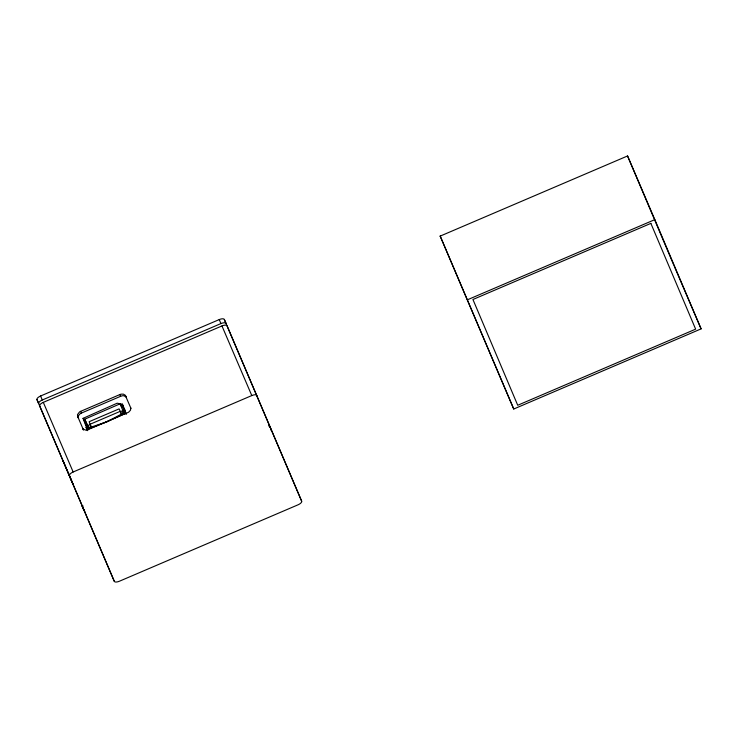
<?xml version="1.0" encoding="UTF-8"?>
<svg xmlns="http://www.w3.org/2000/svg" width="738" height="738" viewBox="0 0 738 738"><rect width="100%" height="100%" fill="white"/><g stroke="black" fill="none" stroke-linecap="round" stroke-linejoin="round"><path stroke-width="1.11" d="M87.739 429.193L86.281 427.625L87.564 430.605L86.281 427.625L87.167 426.961L88.108 429.784M88.625 428.427L84.741 419.193L120.137 403.806L121.29 405.725M40.59 396.002L219.232 319.582A4.742 1.882 -23.2 0 1 224.324 319.453L226.04 323.447A4.742 1.882 -23.2 0 0 220.948 323.576L42.297 399.996A4.742 1.882 -23.2 0 0 38.671 403.603L36.965 399.599A4.742 1.882 -23.2 0 1 40.59 396.002L42.297 399.996M114.316 581.36L39.686 405.955A4.742 1.882 -23.2 0 1 43.311 402.358L221.953 325.938A4.742 1.882 -23.2 0 1 227.046 325.809L301.676 501.213A4.742 1.882 -23.2 0 1 298.051 504.81L119.408 581.23A4.742 1.882 -23.2 0 1 114.316 581.36L36.965 399.599M440.189 236.105L627.558 155.958L654.846 219.629L701.1 328.871L513.74 409.018L440.189 236.105L513.74 409.018M125.534 395.716C127.775 399.166 123.809 394.332 121.862 395.909A6.19 5.683 -22.9 0 0 120.617 396.306L81.383 413.086A6.19 5.683 -22.9 0 0 80.23 413.714L78.477 415.651L78.32 417.966L77.472 414.636L79.501 411.979A6.19 5.683 -22.9 0 1 80.645 411.352L119.879 394.562A6.19 5.683 -22.9 0 1 121.124 394.166L123.338 394.129L125.22 395.199L131.013 408.52M467.486 299.776L654.846 219.629M69.529 475.586A4.742 1.882 -23.2 0 1 73.154 471.988L251.796 395.568A4.742 1.882 -23.2 0 1 256.889 395.439M89.012 428.372L88.136 425.429L90.221 424.544M120.349 411.721L122.425 410.845L123.993 413.677M87.416 429.922L83.099 418.326L117.157 403.206L122.351 404.23L124.15 410.522L124.99 410.199L126.235 414.138M88.652 428.769L86.687 426.555L88.08 429.129M84.556 419.996L83.099 418.326L88.034 429.202L106.89 421.804L125.248 413.437L122.351 404.23L124.99 410.199M87.435 430.272L86.281 427.625L87.352 429.507M124.15 410.522L126.032 414.009M86.281 427.625L87.315 429.599M122.176 407.819L120.137 403.806L123.79 412.837L106.936 421.785L88.818 427.902L84.741 419.193M121.456 414.092L120.146 411.38L90.184 424.193L91.567 427.966M121.65 414.295L119.086 408.898L89.141 421.702L91.217 427.32M88.136 425.429L89.436 428.391M122.425 410.845L123.698 413.769M63.938 462.911L62.979 460.669L72.841 483.787L68.643 473.87M674.255 266.243L701.1 328.871M269.536 426.223L269.112 425.226A4.742 1.882 -23.2 0 1 268.964 426.232M269.748 426.73L270.182 427.726M270.505 428.474L270.828 429.23A4.742 1.882 -23.2 0 1 270.791 429.996M301.676 501.213L224.324 319.453M219.232 319.582L220.948 323.576M221.953 325.938L251.796 395.568M77.582 416.232L83.495 430.042C81.254 426.601 85.211 431.435 87.158 429.857A6.19 5.683 -22.9 0 0 88.412 429.461L127.637 412.671A6.19 5.683 -22.9 0 0 128.79 412.044L130.543 410.116L130.709 407.791M43.311 402.358L73.154 471.988M627.558 155.958L673.812 265.2M119.879 394.562L120.617 396.306M80.645 411.352L81.383 413.086M122.351 404.23L124.122 409.516M83.182 506.056A4.742 1.882 -23.2 0 1 81.752 505.373L83.459 509.377A4.742 1.882 -23.2 0 0 84.575 510.023M85.294 512.32A4.742 1.882 -23.2 0 1 84.473 511.738M650.861 223.383L472.938 299.499L517.725 405.263L695.639 329.157L650.861 223.383"/></g></svg>
